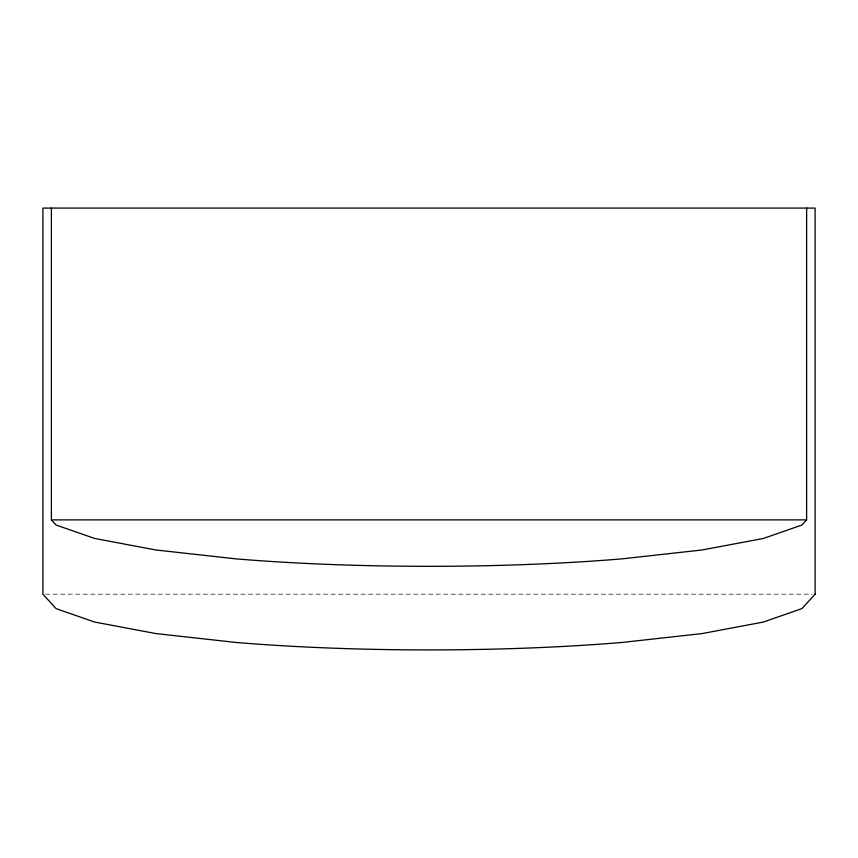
<?xml version="1.0" encoding="UTF-8"?>
<svg xmlns="http://www.w3.org/2000/svg" width="858" height="858" viewBox="0 0 858 858"><rect width="100%" height="100%" fill="white"/><g stroke="black" fill="none" stroke-linecap="round" stroke-linejoin="round"><path stroke-width="0.64" stroke-dasharray="4.29 3.22" d="M45.581 594.186L812.419 594.186"/><path stroke-width="1.29" d="M806.627 208.086L806.627 519.884L801.94 525.021L763.373 538.459L702.016 549.999L622.05 558.858A382.797 54.687 0 0 1 235.939 558.858L155.984 549.999L94.627 538.459L56.06 525.021L51.373 519.884L51.373 208.086M51.373 519.884L806.627 519.884M815.1 594.186L801.94 608.612L763.373 622.05L702.016 633.59L622.05 642.449A382.797 54.687 0 0 1 235.939 642.449L155.984 633.59L94.627 622.05L56.06 608.612L42.9 594.186L42.9 208.086L815.1 208.086L815.1 594.186"/></g></svg>
